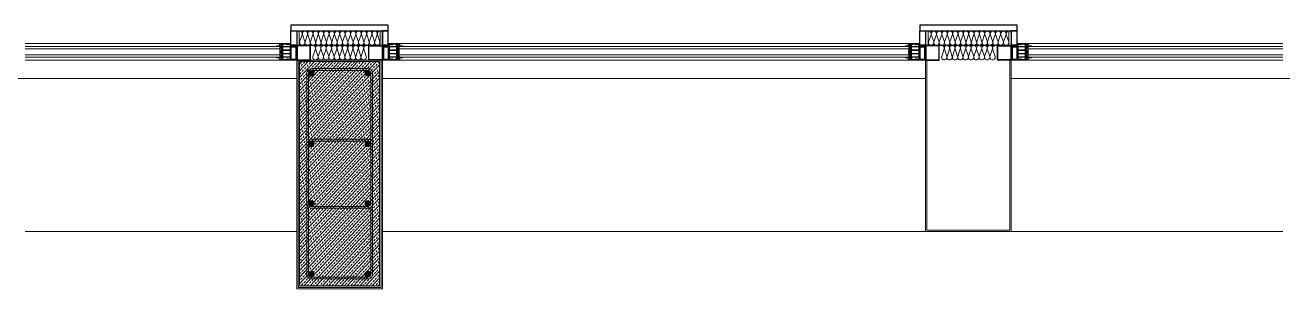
# Model space of a CAD drawing. Header units: metres. Extents: x -175 to 101, y -7 to 93.
# Drawn here: x -60.754 to -56.354, y 25.776 to 26.698 of the extents above; entities that cross this region are included whole.
import ezdxf

# ---------------------------------------------------------------- set-up
doc = ezdxf.new("R2010")
doc.units = ezdxf.units.M
doc.linetypes.add('GESTRICHELT', pattern=[0.75, 0.5, -0.25])
for name, color, linetype, lineweight, transparency in [('DC_AISLAMIENTO', 14, 'Continuous', 9, 0.3), ('DC_ARMADURA', 251, 'Continuous', 9, 0.3), ('DC_SOMBREADO', 252, 'Continuous', 9, 0.4), ('DC_TRANSPARENTE', 251, 'Continuous', 9, 0.4)]:
    doc.layers.add(name, color=color, linetype=linetype, lineweight=lineweight, transparency=transparency)
doc.layers.add('DC_LINEA', color=251, linetype='Continuous', lineweight=9)
pattern_1 = [(45, (2441.5511178, 6260.1290218), (-0.00112253201513, 0.00112253201513), []), (135, (2441.5511178, 6260.1290218), (-0.00112253201513, -0.00112253201513), [])]

# ---------------------------------------------------------------- blocks, each defined once
blk = doc.blocks.new('AISLM1')
at = {"layer": 'DC_AISLAMIENTO'}
for p, q in [((-6235.44, 2491.68), (-6235.419, 2491.743)), ((-6235.417, 2491.743), (-6235.396, 2491.68))]:
    blk.add_line(p, q, dxfattribs=at)
for centre, start, end in [((-6235.44, 2491.749), 345, 90), ((-6235.395, 2491.749), 90, 195), ((-6235.418, 2491.674), 165.0001, 15)]:
    blk.add_arc(centre, 0.0225, start, end, dxfattribs=at)
blk = doc.blocks.new('C70')
at = {"const_width": 2}
for points in [[(-34.5, 1.3), (-34.5, 29)], [(-33.3, 0), (-32, 0)], [(-29.9, 1.1), (-26.1, 1.1)], [(23, 0), (-24, 0)], [(28.9, 1.1), (25, 1.1)], [(32.2, 0), (30.9, 0)], [(33.5, 1.3), (33.5, 29)]]:
    blk.add_lwpolyline(points, dxfattribs=at)
for points in [[(-33.3, 0, -0.414214), (-34.5, 1.3)], [(-29.9, 1.1, 0.247529), (-31, 0.5, -0.247529), (-32, 0)], [(-24, 0, -0.247529), (-25.1, 0.5, 0.247529), (-26.1, 1.1)], [(23, 0, 0.247529), (24, 0.5, -0.247529), (25, 1.1)], [(28.9, 1.1, -0.247529), (29.9, 0.5, 0.247529), (30.9, 0)], [(32.2, 0, 0.414214), (33.5, 1.3)]]:
    blk.add_lwpolyline(points, format="xyb", dxfattribs=at)
blk = doc.blocks.new('VENT555')
for p, q in [((2383.4051, 1578.1346), (2383.4051, 1578.1277)), ((2383.4051, 1578.1261), (2383.4051, 1578.1155)), ((2383.4051, 1578.1139), (2383.4051, 1578.1034)), ((2383.4084, 1578.125), (2383.4084, 1578.0833)), ((2383.4251, 1578.125), (2383.4251, 1578.0833)), ((2383.4051, 1578.1023), (2383.4051, 1578.0917)), ((2383.4051, 1578.0901), (2383.4051, 1578.0833))]:
    blk.add_line(p, q)
at = {"layer": 'DC_LINEA', "color": 7, "lineweight": 0}
for p, q in [((2383.3127, 1578.1277), (2382.4784, 1578.1277)), ((2382.4784, 1578.1198), (2383.3127, 1578.1198)), ((2383.3698, 1578.1277), (2383.3127, 1578.1277)), ((2383.3127, 1578.1198), (2383.3698, 1578.1198)), ((2383.3677, 1578.1335), (2383.3677, 1578.1378)), ((2383.3677, 1578.1378), (2383.4084, 1578.1378)), ((2383.3709, 1578.1335), (2383.3677, 1578.1335)), ((2383.3767, 1578.1356), (2383.3693, 1578.1356)), ((2383.3693, 1578.1356), (2383.3693, 1578.1346)), ((2383.3693, 1578.1346), (2383.3709, 1578.1346)), ((2383.3698, 1578.1198), (2383.3698, 1578.1277)), ((2383.3709, 1578.1346), (2383.3709, 1578.1341)), ((2383.3709, 1578.1341), (2383.3709, 1578.1335)), ((2383.3751, 1578.1335), (2383.3751, 1578.1346)), ((2383.3751, 1578.1346), (2383.3767, 1578.1346)), ((2383.3815, 1578.1335), (2383.3751, 1578.1335)), ((2383.3767, 1578.1346), (2383.3767, 1578.1356)), ((2383.3778, 1578.0864), (2383.3778, 1578.1314)), ((2383.3778, 1578.1314), (2383.3794, 1578.1314)), ((2383.3794, 1578.1314), (2383.3794, 1578.1277)), ((2383.3794, 1578.1277), (2383.4051, 1578.1277)), ((2383.4051, 1578.1261), (2383.3794, 1578.1261)), ((2383.3794, 1578.1261), (2383.3794, 1578.1155)), ((2383.3794, 1578.1155), (2383.4051, 1578.1155)), ((2383.3794, 1578.1034), (2383.3794, 1578.1139)), ((2383.3794, 1578.1139), (2383.4051, 1578.1139)), ((2383.3946, 1578.1356), (2383.3799, 1578.1356)), ((2383.3799, 1578.1356), (2383.3799, 1578.1346)), ((2383.3799, 1578.1346), (2383.3815, 1578.1346)), ((2383.3815, 1578.1346), (2383.3815, 1578.1335)), ((2383.3936, 1578.1335), (2383.3936, 1578.1346)), ((2383.3936, 1578.1346), (2383.3946, 1578.1346)), ((2383.3967, 1578.1335), (2383.3936, 1578.1335)), ((2383.3946, 1578.1346), (2383.3946, 1578.1356)), ((2383.4051, 1578.1346), (2383.3967, 1578.1346)), ((2383.3967, 1578.1346), (2383.3967, 1578.1335)), ((2383.4084, 1578.1378), (2383.4084, 1578.1282)), ((2383.4084, 1578.1282), (2383.4284, 1578.1282)), ((2383.4084, 1578.125), (2383.4251, 1578.125)), ((2383.3127, 1578.0981), (2382.4784, 1578.0981)), ((2382.4784, 1578.0901), (2383.3127, 1578.0901)), ((2383.3698, 1578.0981), (2383.3127, 1578.0981)), ((2383.3127, 1578.0901), (2383.3698, 1578.0901)), ((2383.3709, 1578.0843), (2383.3677, 1578.0843)), ((2383.3677, 1578.0843), (2383.3677, 1578.0801)), ((2383.3677, 1578.0801), (2383.4084, 1578.0801)), ((2383.3693, 1578.0822), (2383.3693, 1578.0833)), ((2383.3693, 1578.0833), (2383.3709, 1578.0833)), ((2383.3767, 1578.0822), (2383.3693, 1578.0822)), ((2383.3698, 1578.0901), (2383.3698, 1578.0981)), ((2383.3709, 1578.0838), (2383.3709, 1578.0843)), ((2383.3709, 1578.0833), (2383.3709, 1578.0838)), ((2383.3815, 1578.0843), (2383.3751, 1578.0843)), ((2383.3751, 1578.0843), (2383.3751, 1578.0833)), ((2383.3751, 1578.0833), (2383.3767, 1578.0833)), ((2383.3767, 1578.0833), (2383.3767, 1578.0822)), ((2383.3794, 1578.0864), (2383.3778, 1578.0864)), ((2383.4051, 1578.1034), (2383.3794, 1578.1034)), ((2383.4051, 1578.1023), (2383.3794, 1578.1023)), ((2383.3794, 1578.1023), (2383.3794, 1578.0917)), ((2383.3794, 1578.0917), (2383.4051, 1578.0917)), ((2383.4051, 1578.0901), (2383.3794, 1578.0901)), ((2383.3794, 1578.0901), (2383.3794, 1578.0864)), ((2383.3799, 1578.0822), (2383.3799, 1578.0833)), ((2383.3799, 1578.0833), (2383.3815, 1578.0833)), ((2383.3946, 1578.0822), (2383.3799, 1578.0822)), ((2383.3815, 1578.0833), (2383.3815, 1578.0843)), ((2383.3967, 1578.0843), (2383.3936, 1578.0843)), ((2383.3936, 1578.0843), (2383.3936, 1578.0833)), ((2383.3936, 1578.0833), (2383.3946, 1578.0833)), ((2383.3946, 1578.0833), (2383.3946, 1578.0822)), ((2383.3967, 1578.0833), (2383.3967, 1578.0843)), ((2383.4051, 1578.0833), (2383.3967, 1578.0833)), ((2383.4251, 1578.0833), (2383.4084, 1578.0833)), ((2383.4284, 1578.0801), (2383.4084, 1578.0801))]:
    blk.add_line(p, q, dxfattribs=at)
at = {"layer": 'DC_LINEA', "color": 8, "lineweight": 0, "true_color": 0x767676}
for points in [[(2383.3677, 1578.1378), (2383.3127, 1578.1378), (2382.4784, 1578.1378)], [(2383.3698, 1578.1198), (2383.3693, 1578.1087), (2383.3698, 1578.0981)], [(2383.3677, 1578.0801), (2383.3127, 1578.0801), (2382.4784, 1578.0801)]]:
    blk.add_lwpolyline(points, dxfattribs=at)
at = {"layer": 'DC_LINEA', "color": 7, "lineweight": 0}
blk.add_lwpolyline([(2383.3725, 1578.1134), (2383.3735, 1578.115), (2383.3735, 1578.1198), (2383.3725, 1578.1214), (2383.3725, 1578.1288), (2383.3577, 1578.1288), (2383.3577, 1578.1303), (2383.3762, 1578.1303), (2383.3762, 1578.0875), (2383.3577, 1578.0875), (2383.3577, 1578.0891), (2383.3725, 1578.0891), (2383.3725, 1578.0965), (2383.3735, 1578.0975), (2383.3735, 1578.1028), (2383.3725, 1578.1044)], close=True, dxfattribs=at)
at = {"layer": 'DC_LINEA', "color": 8, "lineweight": 5, "true_color": 0x767676}
blk.add_lwpolyline([(2383.3725, 1578.1303), (2383.373, 1578.1303)], dxfattribs=at)
at = {"layer": 'DC_LINEA', "lineweight": 25}
for points in [[(2383.4284, 1578.0801), (2383.4765, 1578.0801), (2383.4765, 1578.1311), (2383.4284, 1578.1311)], [(2383.4296, 1578.0813), (2383.4755, 1578.0813), (2383.4755, 1578.1299), (2383.4296, 1578.1299)]]:
    blk.add_lwpolyline(points, close=True, dxfattribs=at)
blk = doc.blocks.new('PILAR DE ACEROO')
at = {"layer": 'DC_SOMBREADO', "linetype": 'Continuous', "true_color": 0x000000, "transparency": 33554495}
h = blk.add_hatch(color=18, dxfattribs=at)
h.dxf.hatch_style = 1
h.paths.add_polyline_path([(-6241.0549, 2490.2542), (-6241.3449, 2490.2542), (-6241.3449, 2489.4592), (-6241.0549, 2489.4592)])
h.paths.add_polyline_path([(-6241.0599, 2490.2492), (-6241.0599, 2489.4642), (-6241.3399, 2489.4642), (-6241.3399, 2490.2492)], flags=16)
at = {"layer": 'DC_LINEA', "linetype": 'Continuous'}
for points in [[(-6241.3449, 2489.4592), (-6241.0549, 2489.4592), (-6241.0549, 2490.2542), (-6241.3449, 2490.2542)], [(-6241.3399, 2489.4642), (-6241.0599, 2489.4642), (-6241.0599, 2490.2492), (-6241.3399, 2490.2492)]]:
    blk.add_lwpolyline(points, close=True, dxfattribs=at)
blk = doc.blocks.new('PILAR')
at = {"layer": 'DC_ARMADURA'}
h = blk.add_hatch(color=256, dxfattribs=at)
edge = h.paths.add_edge_path()
edge.add_arc((-6240.6805, 2491.3112), 0.01, 0, 360)
h = blk.add_hatch(color=256, dxfattribs=at)
edge = h.paths.add_edge_path()
edge.add_arc((-6240.4825, 2491.3112), 0.01, 0, 360)
h = blk.add_hatch(color=256, dxfattribs=at)
edge = h.paths.add_edge_path()
edge.add_arc((-6240.6805, 2491.0641), 0.01, 0, 360)
h = blk.add_hatch(color=256, dxfattribs=at)
edge = h.paths.add_edge_path()
edge.add_arc((-6240.4825, 2491.0641), 0.01, 0, 360)
h = blk.add_hatch(color=256, dxfattribs=at)
edge = h.paths.add_edge_path()
edge.add_arc((-6240.6805, 2490.8554), 0.01, 0, 360)
h = blk.add_hatch(color=256, dxfattribs=at)
edge = h.paths.add_edge_path()
edge.add_arc((-6240.4825, 2490.8554), 0.01, 0, 360)
h = blk.add_hatch(color=256, dxfattribs=at)
edge = h.paths.add_edge_path()
edge.add_arc((-6240.6805, 2490.6082), 0.01, 0, 360)
h = blk.add_hatch(color=256, dxfattribs=at)
edge = h.paths.add_edge_path()
edge.add_arc((-6240.4825, 2490.6082), 0.01, 0, 360)
at = {"layer": 'DC_SOMBREADO', "linetype": 'Continuous', "true_color": 0x000000, "transparency": 33554495}
h = blk.add_hatch(dxfattribs=at)
h.set_pattern_fill('BRASS', color=18, scale=0.0025, angle=47)
h.set_pattern_definition([(47, (0.165137, -2.296176), (-0.011610240013, 0.010826723966), []), (47, (0.159331, -2.290762), (-0.011610240013, 0.010826723966), [0.0079375, -0.00396875])])
h.paths.add_polyline_path([(-6240.4415, 2491.3522), (-6240.7215, 2491.3522), (-6240.7215, 2490.5672), (-6240.4415, 2490.5672)])
at = {"layer": 'DC_ARMADURA'}
for p, q in [((-6240.6905, 2490.8429), (-6240.6905, 2490.6082)), ((-6240.4725, 2490.6082), (-6240.4725, 2490.8429)), ((-6240.6805, 2490.5982), (-6240.4825, 2490.5982))]:
    blk.add_line(p, q, dxfattribs=at)
for points in [[(-6240.6965, 2490.6082, 0.414214), (-6240.6805, 2490.5922), (-6240.4825, 2490.5922, 0.414214), (-6240.4665, 2490.6082), (-6240.4665, 2491.3112, 0.414214), (-6240.4825, 2491.3272), (-6240.6805, 2491.3272, 0.414214), (-6240.6965, 2491.3112)], [(-6240.4725, 2491.3112, 0.414214), (-6240.4825, 2491.3212), (-6240.6805, 2491.3212, 0.414214), (-6240.6905, 2491.3112), (-6240.6905, 2490.8554, 0.414214), (-6240.6805, 2490.8454), (-6240.4825, 2490.8454, 0.414214), (-6240.4725, 2490.8554)]]:
    blk.add_lwpolyline(points, format="xyb", close=True, dxfattribs=at)
for points in [[(-6240.4725, 2491.0766, 0.170404), (-6240.4825, 2491.0801), (-6240.6805, 2491.0801, 0.170404), (-6240.6905, 2491.0766)], [(-6240.4725, 2491.0641, 0.414214), (-6240.4825, 2491.0741), (-6240.6805, 2491.0741, 0.414214), (-6240.6905, 2491.0641)], [(-6240.6965, 2490.8554, 0.414214), (-6240.6805, 2490.8394), (-6240.4825, 2490.8394, 0.414214), (-6240.4665, 2490.8554)]]:
    blk.add_lwpolyline(points, format="xyb", dxfattribs=at)
for centre in [(-6240.6805, 2491.3112), (-6240.4825, 2491.3112), (-6240.6805, 2491.0641), (-6240.4825, 2491.0641), (-6240.6805, 2490.8554), (-6240.4825, 2490.8554), (-6240.6805, 2490.6082), (-6240.4825, 2490.6082)]:
    blk.add_circle(centre, 0.01, dxfattribs=at)
for centre, start, end in [((-6240.6805, 2490.6082), 180, 270), ((-6240.4825, 2490.6082), 270, 0)]:
    blk.add_arc(centre, 0.01, start, end, dxfattribs=at)
at = {"layer": 'DC_LINEA', "linetype": 'Continuous'}
for p, q in [((-6240.7315, 2491.3572), (-6240.4315, 2491.3572)), ((-6240.7255, 2491.3572), (-6240.7265, 2491.3572))]:
    blk.add_line(p, q, dxfattribs=at)
blk.add_lwpolyline([(-6240.7315, 2491.3572), (-6240.7315, 2490.5572), (-6240.4315, 2490.5572), (-6240.4315, 2491.3572)], dxfattribs=at)
blk.add_blockref('PILAR DE ACEROO', (0.6184, 1.1031), dxfattribs=at)

msp = doc.modelspace()

# ---------------------------------------------------------------- hatches: boundary and pattern name
at = {"layer": 'DC_SOMBREADO', "transparency": 33554526}
h = msp.add_hatch(dxfattribs=at)
h.set_pattern_fill('NET', color=256, scale=0.0005, angle=45)
h.set_pattern_definition(pattern_1)
h.paths.add_polyline_path([(-59.8039, 26.6776), (-59.803, 26.6776), (-59.803, 26.6266), (-59.8039, 26.6266)])
h = msp.add_hatch(dxfattribs=at)
h.set_pattern_fill('NET', color=256, scale=0.0005, angle=45)
h.set_pattern_definition(pattern_1)
h.paths.add_polyline_path([(-57.6039, 26.6776), (-57.603, 26.6776), (-57.603, 26.6266), (-57.6039, 26.6266)])

# ---------------------------------------------------------------- linework, layer by layer
at = {"color": 0}
for p, q in [((-59.8191, 26.6283), (-59.8238, 26.6237)), ((-59.8238, 26.624), (-59.8234, 26.6237)), ((-59.8215, 26.6283), (-59.8233, 26.6265)), ((-59.8233, 26.6283), (-59.8186, 26.6237)), ((-59.8233, 26.6259), (-59.821, 26.6237)), ((-59.8167, 26.6283), (-59.8214, 26.6237)), ((-59.8209, 26.6283), (-59.8162, 26.6237)), ((-59.8143, 26.6283), (-59.819, 26.6237)), ((-59.8185, 26.6283), (-59.8141, 26.624)), ((-59.8146, 26.6256), (-59.8166, 26.6237)), ((-59.816, 26.6283), (-59.8145, 26.6268)), ((-59.814, 26.6238), (-59.8141, 26.6237)), ((-59.8139, 26.6238), (-59.8137, 26.6237)), ((-59.8094, 26.6283), (-59.8137, 26.624)), ((-59.8136, 26.6283), (-59.8089, 26.6237)), ((-59.8118, 26.6283), (-59.8134, 26.6268)), ((-59.8133, 26.6256), (-59.8113, 26.6237)), ((-59.807, 26.6283), (-59.8117, 26.6237)), ((-59.8112, 26.6283), (-59.8065, 26.6237)), ((-59.8046, 26.6283), (-59.8093, 26.6237)), ((-59.8088, 26.6283), (-59.8041, 26.6237)), ((-59.8046, 26.6259), (-59.8069, 26.6237)), ((-59.8063, 26.6283), (-59.8046, 26.6265)), ((-59.8041, 26.624), (-59.8045, 26.6237)), ((-59.4991, 26.6283), (-59.5038, 26.6237)), ((-59.5038, 26.624), (-59.5034, 26.6237)), ((-59.5015, 26.6283), (-59.5033, 26.6265)), ((-59.5033, 26.6283), (-59.4986, 26.6237)), ((-59.5033, 26.6259), (-59.501, 26.6237)), ((-59.4967, 26.6283), (-59.5014, 26.6237)), ((-59.5009, 26.6283), (-59.4962, 26.6237)), ((-59.4943, 26.6283), (-59.499, 26.6237)), ((-59.4985, 26.6283), (-59.4941, 26.624)), ((-59.4946, 26.6256), (-59.4966, 26.6237)), ((-59.496, 26.6283), (-59.4945, 26.6268)), ((-59.494, 26.6238), (-59.4942, 26.6237)), ((-59.4939, 26.6238), (-59.4937, 26.6237)), ((-59.4894, 26.6283), (-59.4937, 26.624)), ((-59.4936, 26.6283), (-59.4889, 26.6237)), ((-59.4918, 26.6283), (-59.4934, 26.6268)), ((-59.4933, 26.6256), (-59.4913, 26.6237)), ((-59.487, 26.6283), (-59.4917, 26.6237)), ((-59.4912, 26.6283), (-59.4865, 26.6237)), ((-59.4846, 26.6283), (-59.4893, 26.6237)), ((-59.4888, 26.6283), (-59.4841, 26.6237)), ((-59.4846, 26.6259), (-59.4869, 26.6237)), ((-59.4863, 26.6283), (-59.4846, 26.6265)), ((-59.4841, 26.624), (-59.4845, 26.6237)), ((-57.6191, 26.6283), (-57.6238, 26.6237)), ((-57.6238, 26.624), (-57.6234, 26.6237)), ((-57.6215, 26.6283), (-57.6233, 26.6265)), ((-57.6233, 26.6283), (-57.6186, 26.6237)), ((-57.6233, 26.6259), (-57.621, 26.6237)), ((-57.6167, 26.6283), (-57.6214, 26.6237)), ((-57.6209, 26.6283), (-57.6162, 26.6237)), ((-57.6143, 26.6283), (-57.619, 26.6237)), ((-57.6185, 26.6283), (-57.6141, 26.624)), ((-57.6146, 26.6256), (-57.6166, 26.6237)), ((-57.616, 26.6283), (-57.6145, 26.6268)), ((-57.614, 26.6238), (-57.6141, 26.6237)), ((-57.6139, 26.6238), (-57.6137, 26.6237)), ((-57.6094, 26.6283), (-57.6137, 26.624)), ((-57.6136, 26.6283), (-57.6089, 26.6237)), ((-57.6118, 26.6283), (-57.6134, 26.6268)), ((-57.6133, 26.6256), (-57.6113, 26.6237)), ((-57.607, 26.6283), (-57.6117, 26.6237)), ((-57.6112, 26.6283), (-57.6065, 26.6237)), ((-57.6046, 26.6283), (-57.6093, 26.6237)), ((-57.6088, 26.6283), (-57.6041, 26.6237)), ((-57.6046, 26.6259), (-57.6069, 26.6237)), ((-57.6063, 26.6283), (-57.6046, 26.6265)), ((-57.6041, 26.624), (-57.6045, 26.6237)), ((-57.2991, 26.6283), (-57.3038, 26.6237)), ((-57.3038, 26.624), (-57.3034, 26.6237)), ((-57.3015, 26.6283), (-57.3033, 26.6265)), ((-57.3033, 26.6283), (-57.2986, 26.6237)), ((-57.3033, 26.6259), (-57.301, 26.6237)), ((-57.2967, 26.6283), (-57.3014, 26.6237)), ((-57.3009, 26.6283), (-57.2962, 26.6237)), ((-57.2943, 26.6283), (-57.299, 26.6237)), ((-57.2985, 26.6283), (-57.2941, 26.624)), ((-57.2946, 26.6256), (-57.2966, 26.6237)), ((-57.296, 26.6283), (-57.2945, 26.6268)), ((-57.294, 26.6238), (-57.2942, 26.6237)), ((-57.2939, 26.6238), (-57.2937, 26.6237)), ((-57.2894, 26.6283), (-57.2937, 26.624)), ((-57.2936, 26.6283), (-57.2889, 26.6237)), ((-57.2918, 26.6283), (-57.2934, 26.6268)), ((-57.2933, 26.6256), (-57.2913, 26.6237)), ((-57.287, 26.6283), (-57.2917, 26.6237)), ((-57.2912, 26.6283), (-57.2865, 26.6237)), ((-57.2846, 26.6283), (-57.2893, 26.6237)), ((-57.2888, 26.6283), (-57.2841, 26.6237)), ((-57.2846, 26.6259), (-57.2869, 26.6237)), ((-57.2863, 26.6283), (-57.2846, 26.6265)), ((-57.2841, 26.624), (-57.2845, 26.6237))]:
    msp.add_line(p, q, dxfattribs=at)
for p, q in [((-59.5521, 26.6266), (-59.7558, 26.6266)), ((-57.3521, 26.6266), (-57.5558, 26.6266))]:
    msp.add_line(p, q)
for points in [[(-59.4839, 26.6976), (-59.8239, 26.6976), (-59.8239, 26.6776), (-59.4839, 26.6776)], [(-59.8039, 26.6237), (-59.8239, 26.6237), (-59.8239, 26.6776), (-59.8039, 26.6776)], [(-59.5039, 26.6237), (-59.4839, 26.6237), (-59.4839, 26.6776), (-59.5039, 26.6776)], [(-57.2839, 26.6976), (-57.6239, 26.6976), (-57.6239, 26.6776), (-57.2839, 26.6776)], [(-57.6039, 26.6237), (-57.6239, 26.6237), (-57.6239, 26.6776), (-57.6039, 26.6776)], [(-57.3039, 26.6237), (-57.2839, 26.6237), (-57.2839, 26.6776), (-57.3039, 26.6776)]]:
    msp.add_lwpolyline(points, close=True)
at = {"layer": 'DC_LINEA'}
for p, q in [((-59.8039, 26.6776), (-59.8039, 26.6266)), ((-59.803, 26.6776), (-59.803, 26.6266)), ((-57.6039, 26.6776), (-57.6039, 26.6266)), ((-57.603, 26.6776), (-57.603, 26.6266)), ((-59.7558, 26.6266), (-59.7558, 26.5755)), ((-57.5558, 26.6266), (-57.5558, 26.5755))]:
    msp.add_line(p, q, dxfattribs=at)
at = {"layer": 'DC_LINEA', "linetype": 'Continuous'}
for p, q in [((-59.803, 26.6776), (-59.8039, 26.6776)), ((-59.8039, 26.6283), (-59.8039, 26.6776)), ((-59.5039, 26.6283), (-59.5039, 26.6776)), ((-57.603, 26.6776), (-57.6039, 26.6776)), ((-57.6039, 26.6283), (-57.6039, 26.6776)), ((-57.3039, 26.6283), (-57.3039, 26.6776)), ((-59.8239, 26.6283), (-59.8139, 26.6283)), ((-59.8039, 26.6283), (-59.8139, 26.6283)), ((-59.5039, 26.6283), (-59.4939, 26.6283)), ((-59.5015, 26.6237), (-59.5039, 26.6237)), ((-59.4839, 26.6283), (-59.4939, 26.6283)), ((-57.6239, 26.6283), (-57.6139, 26.6283)), ((-57.6039, 26.6283), (-57.6139, 26.6283)), ((-57.3039, 26.6283), (-57.2939, 26.6283)), ((-57.3015, 26.6237), (-57.3039, 26.6237)), ((-57.2839, 26.6283), (-57.2939, 26.6283)), ((-60.7539, 25.9755), (-59.8039, 25.9755)), ((-58.5539, 25.9755), (-59.5039, 25.9755)), ((-58.5539, 25.9755), (-57.6039, 25.9755)), ((-56.3539, 25.9755), (-57.3039, 25.9755))]:
    msp.add_line(p, q, dxfattribs=at)
for points in [[(-57.3039, 26.5755), (-57.3039, 25.9755), (-57.6039, 25.9755), (-57.6039, 26.5755)], [(-57.3089, 26.5755), (-57.3089, 25.9805), (-57.5989, 25.9805), (-57.5989, 26.5755)]]:
    msp.add_lwpolyline(points, dxfattribs=at)
at = {"layer": 'DC_LINEA'}
for centre, start, end in [((-59.8277, 26.626), 328.1961, 31.8039), ((-59.8102, 26.626), 148.1961, 211.8039), ((-59.8177, 26.626), 328.1961, 31.8039), ((-59.8002, 26.626), 148.1961, 211.8039), ((-59.5077, 26.626), 328.1961, 31.8039), ((-59.4902, 26.626), 148.1961, 211.8039), ((-59.4977, 26.626), 328.1961, 31.8039), ((-59.4802, 26.626), 148.1961, 211.8039), ((-57.6277, 26.626), 328.1961, 31.8039), ((-57.6102, 26.626), 148.1961, 211.8039), ((-57.6177, 26.626), 328.1961, 31.8039), ((-57.6002, 26.626), 148.1961, 211.8039), ((-57.3077, 26.626), 328.1961, 31.8039), ((-57.2902, 26.626), 148.1961, 211.8039), ((-57.2977, 26.626), 328.1961, 31.8039), ((-57.2802, 26.626), 148.1961, 211.8039)]:
    msp.add_arc(centre, 0.00443, start, end, dxfattribs=at)
at = {"layer": 'DC_TRANSPARENTE', "linetype": 'GESTRICHELT', "ltscale": 15}
for p, q in [((-59.7953, 26.6272), (-59.7953, 26.6772)), ((-59.5125, 26.6272), (-59.5125, 26.6772)), ((-57.5953, 26.6272), (-57.5953, 26.6772)), ((-57.3125, 26.6272), (-57.3125, 26.6772))]:
    msp.add_line(p, q, dxfattribs=at)
at = {"layer": 'DC_TRANSPARENTE', "linetype": 'Continuous'}
for p, q in [((-61.7039, 26.5105), (-59.8039, 26.5105)), ((-59.5039, 26.5105), (-57.6039, 26.5105)), ((-57.3039, 26.5105), (-55.4039, 26.5105))]:
    msp.add_line(p, q, dxfattribs=at)

# ---------------------------------------------------------------- block references
for p in [(-2443.2323, -1551.5046), (-2441.0323, -1551.5046)]:
    msp.add_blockref('VENT555', p)
at = {"xscale": -1}
for p in [(2323.9244, -1551.5046), (2326.1244, -1551.5046)]:
    msp.add_blockref('VENT555', p, dxfattribs=at)
at = {"layer": 'DC_AISLAMIENTO', "linetype": 'Continuous', "xscale": 0.4166664258867374, "yscale": 0.4166664258867374, "zscale": 0.4166664258867374}
for p in [(2538.3049, -1011.5604), (2538.3236, -1011.5604), (2538.3424, -1011.5604), (2538.3611, -1011.5604), (2538.3799, -1011.5604), (2538.3986, -1011.5604), (2538.4174, -1011.5604), (2538.4361, -1011.5604), (2538.4549, -1011.5604), (2538.4736, -1011.5604), (2538.4924, -1011.5604), (2538.5111, -1011.5604), (2538.5299, -1011.5604), (2538.5486, -1011.5604), (2538.5674, -1011.5604), (2540.5049, -1011.5604), (2540.5236, -1011.5604), (2540.5424, -1011.5604), (2540.5611, -1011.5604), (2540.5799, -1011.5604), (2540.5986, -1011.5604), (2540.6174, -1011.5604), (2540.6361, -1011.5604), (2540.6549, -1011.5604), (2540.6736, -1011.5604), (2540.6924, -1011.5604), (2540.7111, -1011.5604), (2540.7299, -1011.5604), (2540.7486, -1011.5604), (2540.7674, -1011.5604), (2538.351, -1011.6114), (2538.3697, -1011.6114), (2538.3885, -1011.6114), (2538.4072, -1011.6114), (2538.426, -1011.6114), (2538.4447, -1011.6114), (2538.4635, -1011.6114), (2538.4822, -1011.6114), (2538.501, -1011.6114), (2538.5197, -1011.6114), (2540.551, -1011.6114), (2540.5697, -1011.6114), (2540.5885, -1011.6114), (2540.6072, -1011.6114), (2540.626, -1011.6114), (2540.6447, -1011.6114), (2540.6635, -1011.6114), (2540.6822, -1011.6114), (2540.701, -1011.6114), (2540.7197, -1011.6114)]:
    msp.add_blockref('AISLM1', p, dxfattribs=at)
at = {"layer": 'DC_LINEA', "transparency": 33554585, "xscale": 0.0007352691539901597, "yscale": 0.0007352691539901597, "zscale": 0.0007352691539901597, "rotation": 90.00000000000001}
for p in [(-59.5057, 26.6526), (-57.3057, 26.6526)]:
    msp.add_blockref('C70', p, dxfattribs=at)
at = {"layer": 'DC_SOMBREADO', "linetype": 'Continuous'}
msp.add_blockref('PILAR', (6180.9276, -2464.7817), dxfattribs=at)

doc.saveas('drawing.dxf')
